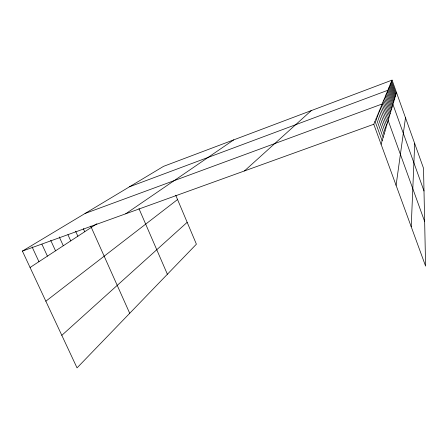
<?xml version="1.0" encoding="UTF-8"?>
<svg xmlns="http://www.w3.org/2000/svg" width="448" height="448" viewBox="0 0 448 448"><rect width="100%" height="100%" fill="white"/><g stroke="black" fill="none" stroke-linecap="round" stroke-linejoin="round"><path stroke-width="0.67" d="M411.214 226.744L414.697 143.539M396.082 185.321L405.496 117.751M381.086 144.267L396.452 92.4M392.073 80.119L423.517 168.252L425.6 266.123L373.778 124.264L392.073 80.119L163.542 166.354L22.4 251.093L77.039 367.881L196.403 244.177L175.722 195.21M244.434 170.951L311.259 110.611M61.813 335.334L187.169 222.32M45.842 301.207L177.554 199.539M125.709 213.802L233.75 139.86M30.072 267.49L96.891 223.77M129.506 186.788L387.867 90.266L424.004 190.994M85.058 213.472L382.183 103.975L424.648 221.491M22.4 251.093L373.778 124.264M32.06 246.876L38.942 261.682M41.905 244.199L47.421 256.138M50.725 240.369L55.53 250.83M59.276 236.958L63.291 245.75M67.939 234.724L70.734 240.884M75.594 231.174L77.868 236.214M83.334 228.642L84.722 231.734M90.737 226.156L129.713 313.292M138.953 208.6L167.378 274.254M377.334 115.685L384.07 134.204M376.208 118.395L383.124 137.385M375.026 121.251L382.133 140.734M381.304 106.103L387.402 122.954M380.38 108.326L386.63 125.569M379.417 110.662L385.818 128.307M378.398 113.109L384.961 131.186M385.946 94.898L391.3 109.788M385.258 96.566L390.723 111.754M384.535 98.308L390.113 113.792M383.785 100.117L389.486 115.926M383.001 102.004L388.825 118.143M389.581 86.122L394.358 99.467M389.032 87.455L393.898 101.035M388.461 88.833L393.417 102.659M387.251 91.75L392.398 106.086M386.613 93.296L391.86 107.901M391.608 81.239L396.06 93.722M391.126 82.398L395.657 95.082M390.628 83.597L395.242 96.494M390.118 84.84L394.806 97.955"/></g></svg>
